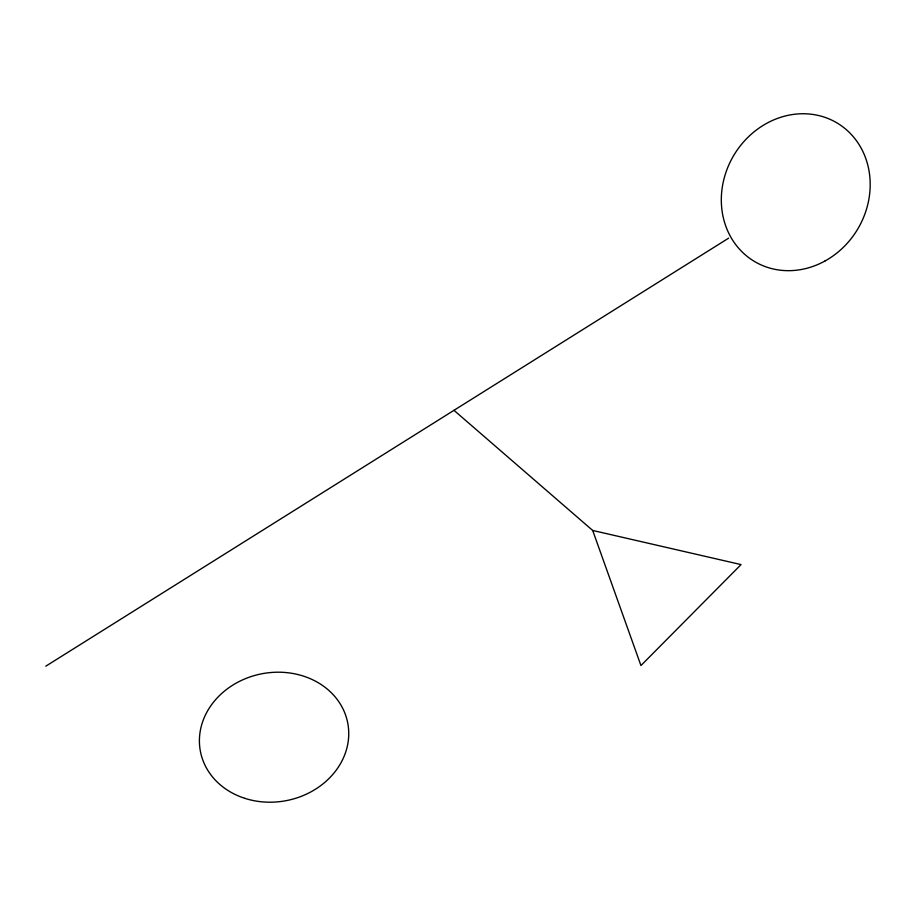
<?xml version="1.0" encoding="UTF-8"?>
<svg xmlns="http://www.w3.org/2000/svg" width="916" height="916" viewBox="0 0 916 916"><rect width="100%" height="100%" fill="white"/><g stroke="black" fill="none" stroke-linecap="round" stroke-linejoin="round"><path stroke-width="1.37" d="M45.8 666.184L728.632 238.16M592.686 530.456L741.055 564.588L640.948 665.554L592.686 530.456L453.981 410.322M244.87 798.351A75.02 64.601 -10.9 0 0 348.195 725.735A75.02 64.601 -10.9 0 0 229.149 687.538A75.02 64.601 -10.9 0 0 244.87 798.351M825.018 260.98A80.631 72.101 -59.1 0 0 840.407 125.103A80.631 72.101 -59.1 0 0 721.842 190.562A80.631 72.101 -59.1 0 0 825.018 260.98"/></g></svg>
